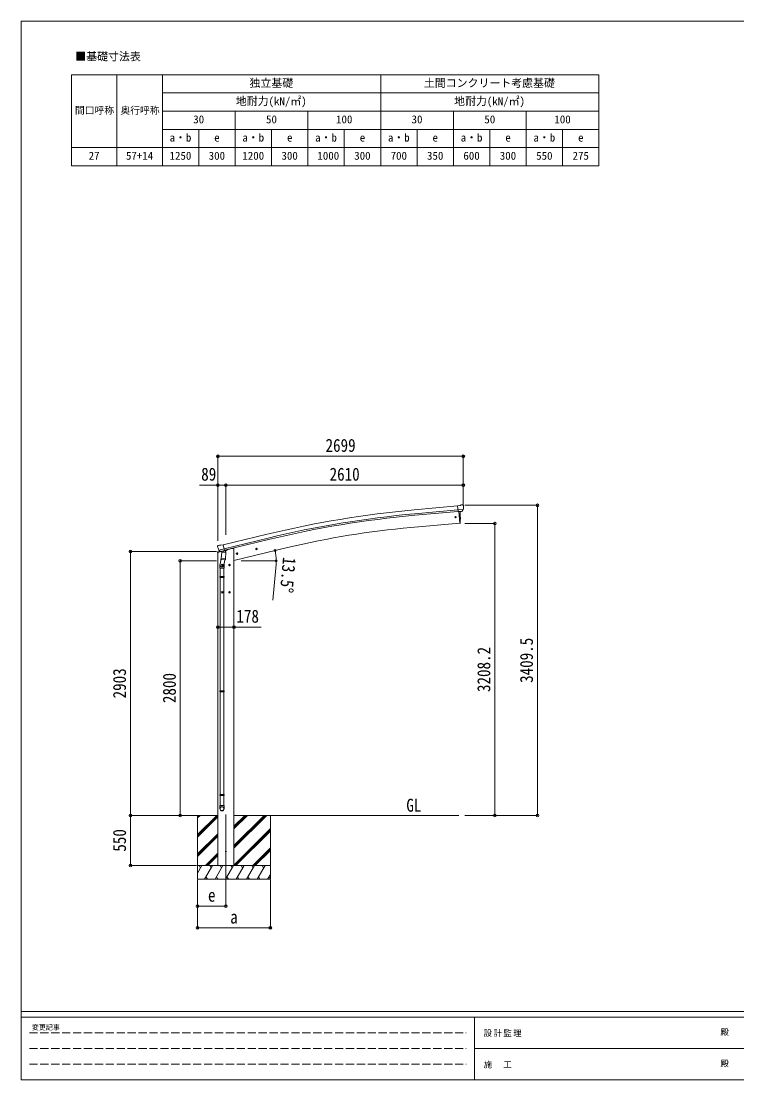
# Model space of a CAD drawing. Units: millimetres at full size, sheet at 1:30. Extents: x -8385 to 8479, y -5853 to 5787.
# Drawn here: x -8385 to -518, y -5853 to 5787 of the extents above; entities that cross this region are included whole.
import ezdxf
from ezdxf.enums import TextEntityAlignment as Align

# ---------------------------------------------------------------- set-up
doc = ezdxf.new("R2010")
doc.units = ezdxf.units.MM
doc.header["$LTSCALE"] = 30
doc.header["$PDMODE"] = 32
doc.header["$PDSIZE"] = 30
doc.linetypes.add('DASHED3', pattern=[4, 3, -1])
for name, color, linetype, lineweight in [('0-0_0', 7, 'Continuous', 9), ('0-1_本体', 4, 'Continuous', 9), ('0-2_部品', 7, 'Continuous', 9), ('0-8_PARTS2', 2, 'Continuous', 9), ('0-A_寸法', 6, 'Continuous', 9), ('0-F_PARTS1', 7, 'Continuous', 18), ('F-0_240', 7, 'Continuous', 9)]:
    doc.layers.add(name, color=color, linetype=linetype, lineweight=lineweight)
doc.styles.add('ＭＳ ゴシック', font='')
doc.styles.get('ＭＳ ゴシック').set_extended_font_data('MS Gothic')

msp = doc.modelspace()

# ---------------------------------------------------------------- linework, layer by layer
at = {"layer": '0-0_0', "color": 6}
for p, q in [((-2710.48, -2945.47), (-2710.48, 464.03)), ((-3179.49, 262.73), (-3179.49, -2945.47))]:
    msp.add_line(p, q, dxfattribs=at)
at = {"layer": '0-0_0'}
for p, q in [((-6820.16, -2945.47), (-6223.82, -2945.47)), ((-6446.07, -2945.47), (-6446.07, -3645.47)), ((-6446.07, -3156.7), (-6234.84, -2945.47)), ((-6446.07, -2972.85), (-6418.69, -2945.47)), ((-6446.07, -2958.71), (-6432.83, -2945.47)), ((-6446.07, -3170.84), (-6223.82, -2948.59)), ((-6446.07, -3184.98), (-6223.82, -2962.74)), ((-6045.82, -2945.47), (-3573.59, -2945.47)), ((-6045.82, -3305.23), (-5686.06, -2945.47)), ((-6045.82, -3276.95), (-5714.34, -2945.47)), ((-6045.82, -3291.09), (-5700.2, -2945.47)), ((-6045.82, -3093.1), (-5898.19, -2945.47)), ((-6045.82, -3078.96), (-5912.33, -2945.47)), ((-6045.82, -3064.82), (-5926.48, -2945.47)), ((-5646.07, -2945.47), (-5646.07, -3645.47)), ((-6052.22, -3495.47), (-5646.07, -3089.33)), ((-6038.07, -3495.47), (-5646.07, -3103.48)), ((-6023.93, -3495.47), (-5646.07, -3117.62)), ((-6446.07, -3368.83), (-6223.82, -3146.58)), ((-6446.07, -3382.97), (-6223.82, -3160.73)), ((-6446.07, -3397.12), (-6223.82, -3174.87)), ((-6360.58, -3495.47), (-6223.82, -3358.71)), ((-6346.44, -3495.47), (-6223.82, -3372.86)), ((-5840.08, -3495.47), (-5646.07, -3301.46)), ((-5825.94, -3495.47), (-5646.07, -3315.61)), ((-5811.8, -3495.47), (-5646.07, -3329.75)), ((-6332.3, -3495.47), (-6223.82, -3387)), ((-5646.07, -3495.47), (-6446.07, -3495.47)), ((-6446.07, -3579.3), (-6397.67, -3495.47)), ((-6412.68, -3521.45), (-6427.68, -3495.47)), ((-6368.81, -3645.47), (-6282.21, -3495.47)), ((-6297.21, -3521.45), (-6312.21, -3495.47)), ((-6253.34, -3645.47), (-6166.74, -3495.47)), ((-6181.74, -3521.45), (-6196.74, -3495.47)), ((-6137.87, -3645.47), (-6051.27, -3495.47)), ((-6066.27, -3521.45), (-6081.27, -3495.47)), ((-6022.4, -3645.47), (-5935.8, -3495.47)), ((-5950.8, -3521.45), (-5965.8, -3495.47)), ((-5906.93, -3645.47), (-5820.32, -3495.47)), ((-5850.33, -3495.47), (-5835.33, -3521.45)), ((-5791.46, -3645.47), (-5704.85, -3495.47)), ((-5719.86, -3521.45), (-5734.86, -3495.47)), ((-5675.99, -3645.47), (-5646.07, -3593.66)), ((-6446.07, -3645.47), (-5646.07, -3645.47)), ((-6353.81, -3619.49), (-6338.81, -3645.47)), ((-6238.34, -3619.49), (-6223.34, -3645.47)), ((-6122.87, -3619.49), (-6107.87, -3645.47)), ((-6007.4, -3619.49), (-5992.4, -3645.47)), ((-5891.93, -3619.49), (-5876.93, -3645.47)), ((-5776.46, -3619.49), (-5761.46, -3645.47)), ((-5660.99, -3619.49), (-5645.99, -3645.47))]:
    msp.add_line(p, q, dxfattribs=at)
at = {"layer": '0-1_本体'}
for p, q in [((-3587.52, 457.23), (-4065.03, 414.03)), ((-3583.75, 414.23), (-4061.14, 371.04)), ((-3582.29, 397.46), (-4059.62, 354.27)), ((-3575.05, 395.07), (-3563.8, 266.47)), ((-3563.8, 266.47), (-4101.74, 219.4)), ((-6164.35, 28.41), (-5681.48, 145.9)), ((-6154.28, -13.56), (-5671.27, 103.91)), ((-6150.35, -29.93), (-5667.29, 87.55)), ((-6223.82, -3491.74), (-6223.82, -55.18)), ((-6121.83, -24.22), (-6069.82, -11.74)), ((-6045.82, -11.74), (-6069.82, -11.74)), ((-6045.82, -11.74), (-6045.82, -3491.74)), ((-5457.74, -0.55), (-6045.8, -141.73))]:
    msp.add_line(p, q, dxfattribs=at)
at = {"layer": '0-1_本体', "color": 6}
msp.add_line((-6045.82, -875.65), (-6223.82, -875.65), dxfattribs=at)
at = {"layer": '0-1_本体'}
for centre, radius, start, end in [((-3068.9, -10595.98), 11054.98, 95.16866, 103.66973), ((-3068.9, -10595.98), 11011.82, 95.16974, 103.66973), ((-3068.9, -10595.98), 10994.98, 95.16974, 103.66973), ((-3302.73, -8996.25), 9250.23, 94.95525, 103.47191)]:
    msp.add_arc(centre, radius, start, end, dxfattribs=at)
at = {"layer": '0-2_部品'}
for p, q in [((-3561.11, 461.44), (-3549.4, 468.21)), ((-3534.49, 469.8), (-3548.16, 468.6)), ((-3525.36, 464.04), (-3530.84, 468.65)), ((-3561.11, 461.44), (-3587.68, 459.12)), ((-3582.02, 394.46), (-3587.68, 459.12)), ((-3524.82, 419.16), (-3583.73, 414)), ((-3572.06, 395.33), (-3582.02, 394.46)), ((-3564, 268.74), (-3575.05, 395.07)), ((-3538.46, 398.27), (-3546.16, 397.6)), ((-3536.07, 399.67), (-3525.13, 418.61)), ((-3524.29, 462), (-3524.18, 460.66)), ((-3563.76, 265.97), (-3564, 268.74)), ((-3561.15, 266.36), (-3563.76, 265.97)), ((-6225.81, 12.83), (-6225.54, 11.68)), ((-6221.59, 21.41), (-6225.45, 15.11)), ((-6218.5, 23.66), (-6205.31, 26.82)), ((-6190.76, 24.15), (-6204.02, 26.85)), ((-6190.76, 24.15), (-6164.82, 30.37)), ((-6226.39, -55.79), (-6183.36, -45.46)), ((-6226.39, -48.9), (-6226.39, -55.79)), ((-6197.93, -39.71), (-6224.09, -45.99)), ((-6211.76, -27.47), (-6154.25, -13.67)), ((-6194.91, -42.38), (-6211.28, -27.89)), ((-6183.31, -91.9), (-6199.23, -188.07)), ((-6192.2, -42.95), (-6184.68, -41.15)), ((-6191.36, -42.84), (-6189.83, -42.48)), ((-6189.83, -42.48), (-6153.13, -33.66)), ((-6187.99, -42.7), (-6188.04, -43.45)), ((-6187.29, -44.49), (-6161.47, -50.92)), ((-6180.37, -49.83), (-6185.05, -116.67)), ((-6134.68, -53.03), (-6180.37, -49.83)), ((-6178.6, -46.65), (-6178.83, -49.94)), ((-6159.08, -35.49), (-6160.1, -50.1)), ((-6153.13, -33.66), (-6151.6, -33.3)), ((-6150.04, -31.19), (-6149.1, -31.26)), ((-6149.1, -31.26), (-6135.79, -46.58)), ((-6144.8, -36.21), (-6125.67, -31.61)), ((-6139.36, -119.86), (-6134.68, -53.03)), ((-6135.79, -46.58), (-6136.23, -52.92)), ((-6121.83, -23), (-6121.83, -26.75)), ((-6022.25, -69.33), (-6002.8, -64.66)), ((-6017.69, -61.55), (-6019.83, -68.75)), ((-6010.4, -59.8), (-6017.69, -61.55)), ((-6010.19, -76.72), (-6014.86, -57.27)), ((-6005.23, -65.25), (-6010.4, -59.8)), ((-6007.36, -72.44), (-6005.23, -65.25)), ((-5808.32, -17.97), (-5788.87, -13.3)), ((-5803.76, -10.19), (-5805.89, -17.39)), ((-5796.46, -8.44), (-5803.76, -10.19)), ((-5796.26, -25.36), (-5800.93, -5.91)), ((-5791.3, -13.88), (-5796.46, -8.44)), ((-5793.43, -21.08), (-5791.3, -13.88)), ((-6201.38, -225.23), (-6201.38, -190.88)), ((-6155.38, -225.23), (-6201.38, -225.23)), ((-6199.38, -225.23), (-6199.38, -319.23)), ((-6185.9, -129.14), (-6185.03, -116.67)), ((-6185.51, -130.49), (-6185.51, -130.49)), ((-6139.36, -119.86), (-6185.05, -116.67)), ((-6164.82, -191.98), (-6184.82, -191.98)), ((-6184.06, -131.27), (-6142.36, -134.19)), ((-6174.82, -184.47), (-6181.32, -188.22)), ((-6181.32, -188.22), (-6181.32, -195.73)), ((-6181.32, -195.73), (-6174.82, -199.48)), ((-6174.82, -201.98), (-6174.82, -181.98)), ((-6168.32, -188.22), (-6174.82, -184.47)), ((-6147.79, -133.81), (-6158.52, -197.4)), ((-6157.38, -225.23), (-6157.38, -319.23)), ((-6155.38, -190.58), (-6155.38, -225.23)), ((-6139.37, -119.86), (-6140.26, -132.56)), ((-6084.82, -191.98), (-6104.82, -191.98)), ((-6094.82, -184.47), (-6101.32, -188.22)), ((-6101.32, -188.22), (-6101.32, -195.73)), ((-6101.32, -195.73), (-6094.82, -199.48)), ((-6094.82, -201.98), (-6094.82, -181.98)), ((-6088.32, -188.22), (-6094.82, -184.47)), ((-6201.38, -321.23), (-6200.38, -319.23)), ((-6155.38, -321.23), (-6201.38, -321.23)), ((-6155.38, -329.23), (-6201.38, -329.23)), ((-6156.38, -319.23), (-6200.38, -319.23)), ((-6156.38, -331.23), (-6200.38, -331.23)), ((-6199.38, -331.23), (-6199.38, -1575.42)), ((-6157.38, -331.23), (-6157.38, -1575.42)), ((-6155.38, -321.23), (-6156.38, -319.23)), ((-6155.38, -329.23), (-6156.38, -331.23)), ((-6155.38, -321.23), (-6155.38, -329.23)), ((-6164.82, -491.98), (-6184.82, -491.98)), ((-6174.82, -484.47), (-6181.32, -488.22)), ((-6181.32, -488.22), (-6181.32, -495.73)), ((-6181.32, -495.73), (-6174.82, -499.48)), ((-6174.82, -501.98), (-6174.82, -481.98)), ((-6168.32, -488.22), (-6174.82, -484.47)), ((-6084.82, -491.98), (-6104.82, -491.98)), ((-6094.82, -484.47), (-6101.32, -488.22)), ((-6101.32, -488.22), (-6101.32, -495.73)), ((-6101.32, -495.73), (-6094.82, -499.48)), ((-6094.82, -501.98), (-6094.82, -481.98)), ((-6088.32, -488.22), (-6094.82, -484.47)), ((-6201.38, -1577.42), (-6200.38, -1575.42)), ((-6155.38, -1577.42), (-6201.38, -1577.42)), ((-6155.38, -1585.42), (-6201.38, -1585.42)), ((-6156.38, -1575.42), (-6200.38, -1575.42)), ((-6156.38, -1587.42), (-6200.38, -1587.42)), ((-6199.38, -1587.42), (-6199.38, -2715.61)), ((-6157.38, -1587.42), (-6157.38, -2715.61)), ((-6155.38, -1577.42), (-6156.38, -1575.42)), ((-6155.38, -1585.42), (-6156.38, -1587.42)), ((-6155.38, -1577.42), (-6155.38, -1585.42)), ((-6201.38, -2717.61), (-6200.38, -2715.61)), ((-6155.38, -2717.61), (-6201.38, -2717.61)), ((-6155.38, -2725.61), (-6201.38, -2725.61)), ((-6156.38, -2715.61), (-6200.38, -2715.61)), ((-6156.38, -2727.61), (-6200.38, -2727.61)), ((-6199.38, -2727.61), (-6199.38, -2837.61)), ((-6157.38, -2727.61), (-6157.38, -2837.61)), ((-6155.38, -2717.61), (-6156.38, -2715.61)), ((-6155.38, -2725.61), (-6156.38, -2727.61)), ((-6155.38, -2717.61), (-6155.38, -2725.61)), ((-6201.38, -2871.75), (-6201.38, -2837.61)), ((-6155.38, -2837.61), (-6201.38, -2837.61)), ((-6155.38, -2871.75), (-6155.38, -2837.61))]:
    msp.add_line(p, q, dxfattribs=at)
for points in [[(-3572.06, 395.33), (-3571.79, 395.26), (-3546.42, 397.48), (-3546.16, 397.6)], [(-3558.6, 269.19), (-3557.76, 294.82), (-3557.57, 321.32), (-3558.04, 347.8), (-3559.18, 374.28), (-3560.68, 396.23)], [(-3524.74, 419.79), (-3525.03, 418.8), (-3525.13, 418.61)], [(-6159.4, -35.08), (-6149.67, -32.74), (-6164.82, 30.37)], [(-6212.03, -26.9), (-6211.44, -27.74), (-6211.28, -27.89)], [(-6159.4, -35.08), (-6159.63, -35.23), (-6184.4, -41.17), (-6184.68, -41.15)], [(-6019.83, -68.75), (-6014.66, -74.19), (-6007.36, -72.44)], [(-5805.89, -17.39), (-5800.73, -22.83), (-5793.43, -21.08)], [(-6174.82, -199.48), (-6168.32, -195.73), (-6168.32, -188.22)], [(-6094.82, -199.48), (-6088.32, -195.73), (-6088.32, -188.22)], [(-6201.38, -321.23), (-6201.38, -329.23), (-6200.38, -331.23)], [(-6174.82, -499.48), (-6168.32, -495.73), (-6168.32, -488.22)], [(-6094.82, -499.48), (-6088.32, -495.73), (-6088.32, -488.22)], [(-6201.38, -1577.42), (-6201.38, -1585.42), (-6200.38, -1587.42)], [(-6201.38, -2717.61), (-6201.38, -2725.61), (-6200.38, -2727.61)]]:
    msp.add_lwpolyline(points, dxfattribs=at)
for centre, radius in [((-3609.83, 333.61), 6.5), ((-6012.53, -67), 8.5), ((-6012.53, -67), 7.7), ((-6012.53, -67), 6.5), ((-5798.59, -15.64), 8.5), ((-5798.59, -15.64), 7.7), ((-5798.59, -15.64), 6.5), ((-6174.82, -191.98), 8.5), ((-6174.82, -191.98), 7.7), ((-6174.82, -191.98), 6.5), ((-6094.82, -191.98), 8.5), ((-6094.82, -191.98), 7.7), ((-6094.82, -191.98), 6.5), ((-6174.82, -491.98), 8.5), ((-6174.82, -491.98), 7.7), ((-6174.82, -491.98), 6.5), ((-6094.82, -491.98), 8.5), ((-6094.82, -491.98), 7.7), ((-6094.82, -491.98), 6.5), ((-6134.82, -3341.74), 4.5)]:
    msp.add_circle(centre, radius, dxfattribs=at)
for centre, radius, start, end in [((-3547.9, 465.61), 3, 95, 120), ((-3534.06, 464.81), 5, 50.00648, 94.99352), ((-3725.8, 443.02), 202.4, 353.4085, 5), ((-3561.59, 269.33), 3, 278.50322, 357.46219), ((-6028.73, 58.93), 202.4, 193.5, 205.09125), ((-6217.33, 18.8), 5, 103.5, 148.5), ((-6204.61, 23.91), 3, 78.5, 103.5), ((-6223.39, -48.9), 3, 103.5, 180), ((-6191.48, -42.36), 0.5, 248.23754, 283.5), ((-6188.49, -42.67), 0.5, 356, 103.5), ((-6187.05, -43.52), 1, 176, 256), ((-6161.12, -49.95), 1.03, 250.03897, 351.96569), ((-6158.48, -35.57), 0.604, 100.59842, 172.20595), ((-6151.71, -32.81), 0.5, 283.5, 318.76246), ((-6126.83, -26.75), 5, 283.5, 0), ((-6171.38, -190.88), 30, 177.45142, 180), ((-6183.96, -129.31), 1.95, 175.04017, 217.47766), ((-6183.92, -129.28), 2, 217.40962, 266), ((-6142.22, -132.19), 2, 266, 349.46843)]:
    msp.add_arc(centre, radius, start, end, dxfattribs=at)
for centre, major_axis, ratio, start_param, end_param in [((-3519.97, 466.05), (-15.35, 3.44), 0.101033, 5.97514262, 5.97537366), ((-3538.72, 401.26), (1.62, -2.54), 0.997631, 5.80419048, 5.89294842), ((-3538.79, 401.37), (-3.5, 2.17), 0.650902, 2.11455212, 2.18736272), ((-3538.67, 401.18), (1.62, -2.54), 0.997631, 5.96575902, 6.76218013), ((-3527.29, 461.75), (2.71, -1.31), 0.997474, 0.53665673, 1.32256522), ((-6222.89, 13.55), (-1.57, -2.57), 0.99628, 4.71238898, 5.49965061), ((-6192.92, -40.13), (-0.73, -2.92), 0.997631, 5.80419048, 6.60061159), ((-6192.86, -39.9), (2.63, 3.16), 0.650902, 4.09582259, 4.16863319), ((-6192.89, -40.03), (-0.73, -2.92), 0.997631, 0.39023689, 0.47899483), ((-6178.38, -190.58), (23, 0), 0.996195, 2.55602575, 6.56630284), ((-6178.38, -190.58), (21, 0), 0.996195, 2.93491471, 5.95123941), ((-6178.38, -2870.01), (-23, 0), 0.996195, 3.14159265, 6.28318531), ((-6178.38, -2871.75), (-23, 0), 0.996195, 3.14159265, 6.28318531), ((-6178.38, -2871.75), (0, -23.43), 0.981806, 4.71238898, 7.85398163)]:
    msp.add_ellipse(centre, major_axis=major_axis, ratio=ratio, start_param=start_param, end_param=end_param, dxfattribs=at)
msp.add_ellipse((-6178.38, -2871.75), major_axis=(21, 0), ratio=0.996195, dxfattribs=at)
at = {"layer": '0-8_PARTS2'}
msp.add_line((-6134.82, -2936.26), (-6134.82, -3695.47), dxfattribs=at)
at = {"layer": '0-A_寸法'}
for p, q in [((-6223.82, 1002.89), (-3524.82, 1002.89)), ((-3524.82, 1002.89), (-3524.82, 686.27)), ((-6223.82, 686.27), (-6223.82, 74.04)), ((-6223.82, 686.27), (-6134.82, 686.27)), ((-6134.82, 686.27), (-6134.82, 138.41)), ((-6134.82, 686.27), (-3524.82, 686.27)), ((-3524.82, 686.27), (-3524.82, 457.26)), ((-2710.48, 464.03), (-3508.32, 464.03)), ((-3179.49, 262.73), (-3508.32, 262.73)), ((-7184.4, -42.47), (-6239.32, -42.47)), ((-7184.4, -2945.47), (-7184.4, -42.47)), ((-6636.43, -145.47), (-6239.32, -145.47)), ((-6636.43, -2945.47), (-6636.43, -145.47)), ((-5967.32, -145.47), (-5580.47, -145.47)), ((-5583.32, -187.93), (-5617.69, -580.43)), ((-6045.82, -875.65), (-5745.82, -875.65)), ((-7184.4, -2945.47), (-6456.29, -2945.47)), ((-7184.4, -3495.47), (-7184.4, -2945.47)), ((-3179.49, -2945.47), (-3508.32, -2945.47)), ((-2710.48, -2945.47), (-3179.49, -2945.47)), ((-7184.4, -3495.47), (-6456.29, -3495.47)), ((-6446.07, -4181.84), (-6446.07, -3652.89)), ((-6446.07, -3941.86), (-6446.07, -3652.89)), ((-6134.82, -3941.86), (-6134.82, -3652.89)), ((-5646.07, -4181.84), (-5646.07, -3652.89)), ((-6134.82, -3941.86), (-6446.07, -3941.86)), ((-6446.07, -4181.84), (-5646.07, -4181.84))]:
    msp.add_line(p, q, dxfattribs=at)
msp.add_lwpolyline([(-6223.82, 1002.89), (-6223.82, 686.27), (-6423.82, 686.27)], dxfattribs=at)
for centre in [(-5594.92, -31.82), (-5581.47, -145.47)]:
    msp.add_circle(centre, 10.62, dxfattribs=at)
for start, end in [(0, 13.5), (354.99678, 0)]:
    msp.add_arc((-6068.32, -145.47), 486.86, start, end, dxfattribs=at)
for p in [(-6223.82, 1002.89), (-3524.82, 1002.89), (-6223.82, 686.27), (-6134.82, 686.27), (-3524.82, 686.27), (-2710.48, 464.03), (-3179.49, 262.73), (-7184.4, -42.47), (-6636.43, -145.47), (-6223.82, -875.65), (-6045.82, -875.65), (-7184.4, -2945.47), (-6636.43, -2945.47), (-3179.49, -2945.47), (-2710.48, -2945.47), (-7184.4, -3495.47), (-6446.07, -3941.86), (-6134.82, -3941.86), (-6446.07, -4181.84), (-5646.07, -4181.84)]:
    msp.add_point(p, dxfattribs=at)
at = {"layer": '0-F_PARTS1'}
for p, q in [((-7833.23, 5197.73), (-2033.23, 5197.73)), ((-7833.23, 5197.73), (-7833.23, 4197.73)), ((-7333.23, 5197.73), (-7333.23, 4197.73)), ((-4433.23, 5197.73), (-4433.23, 4197.73)), ((-6833.23, 4997.73), (-2033.23, 4997.73)), ((-6833.23, 4797.73), (-2033.23, 4797.73)), ((-3633.23, 4797.73), (-3633.23, 4197.73)), ((-6833.23, 4597.73), (-2033.23, 4597.73)), ((-3233.23, 4597.73), (-3233.23, 4197.73)), ((-2433.23, 4597.73), (-2433.23, 4197.73))]:
    msp.add_line(p, q, dxfattribs=at)
for points in [[(-6833.23, 5197.73), (-6833.23, 4997.73), (-6833.23, 4397.73), (-6833.23, 4197.73)], [(-2033.23, 5197.73), (-2033.23, 4597.73), (-2033.23, 4197.73)], [(-6033.23, 4797.73), (-6033.23, 4597.73), (-6033.23, 4197.73)], [(-5233.23, 4797.73), (-5233.23, 4597.73), (-5233.23, 4197.73)], [(-2833.23, 4797.73), (-2833.23, 4397.73), (-2833.23, 4197.73)], [(-6433.23, 4597.73), (-6433.23, 4397.73), (-6433.23, 4197.73)], [(-5633.23, 4597.73), (-5633.23, 4397.73), (-5633.23, 4197.73)], [(-4833.23, 4597.73), (-4833.23, 4397.73), (-4833.23, 4197.73)], [(-4033.23, 4597.73), (-4033.23, 4397.73), (-4033.23, 4197.73)], [(-7833.23, 4397.73), (-6833.23, 4397.73), (-2033.23, 4397.73)], [(-7833.23, 4197.73), (-7333.23, 4197.73), (-4433.23, 4197.73), (-2833.23, 4197.73), (-2033.23, 4197.73)]]:
    msp.add_lwpolyline(points, dxfattribs=at)
at = {"layer": 'F-0_240', "color": 5}
for p, q in [((-8385.45, 5787.34), (-8385.45, -5852.66)), ((-8385.45, 5787.34), (8054.55, 5787.34)), ((-8385.45, -5102.66), (8054.55, -5102.66)), ((-8385.45, -5162.66), (5387.79, -5162.66)), ((-3402.21, -5162.66), (-3402.21, -5852.66)), ((-3402.21, -5507.66), (2747.79, -5507.66)), ((-8385.45, -5852.66), (8054.55, -5852.66))]:
    msp.add_line(p, q, dxfattribs=at)
at = {"layer": 'F-0_240', "color": 4, "linetype": 'DASHED3'}
for p, q in [((-8295.46, -5335.16), (-3492.21, -5335.16)), ((-8295.46, -5507.66), (-3492.21, -5507.66)), ((-8295.46, -5680.16), (-3492.21, -5680.16))]:
    msp.add_line(p, q, dxfattribs=at)

# ---------------------------------------------------------------- texts
at = {"layer": '0-0_0', "style": 'ＭＳ ゴシック', "width": 0.85}
msp.add_text('GL', height=143, dxfattribs=at).set_placement((-4151.13, -2947.91), align=Align.BOTTOM_LEFT)
at = {"layer": '0-A_寸法', "color": 7, "style": 'ＭＳ ゴシック', "width": 0.85}
for s, p in [('2699', (-5039.32, 1008.89)), ('89', (-6406.32, 692.27)), ('2610', (-4994.82, 692.27)), ('178', (-6019.57, -869.65)), ('e', (-6331.7, -3936.86)), ('a', (-6087.32, -4176.84))]:
    msp.add_text(s, height=143, dxfattribs=at).set_placement(p, align=Align.BOTTOM_LEFT)
for s, rotation, p in [('13.5°', 264.997, (-5549.11, -98.07)), ('3409.5', 90, (-2716.48, -1488.22)), ('3208.2', 90, (-3185.49, -1588.87)), ('2903', 90, (-7190.4, -1658.97)), ('2800', 90, (-6642.43, -1710.47)), ('550', 90, (-7190.4, -3344.22))]:
    msp.add_text(s, height=143, rotation=rotation, dxfattribs=at).set_placement(p, align=Align.BOTTOM_LEFT)
at = {"layer": '0-F_PARTS1', "style": 'ＭＳ ゴシック'}
for s, height, p in [('■基礎寸法表', 87.98, (-7790.43, 5328.75)), ('独立基礎', 87.98, (-5874.89, 5037.31)), ('土間コンクリート考慮基礎', 87.98, (-3958.23, 5037.31)), ('地耐力(kN/㎡)', 87.98, (-6025.94, 4837.31)), ('地耐力(kN/㎡)', 87.98, (-3625.94, 4837.31)), ('間口呼称', 76.98, (-7794.89, 4744.81)), ('奥行呼称', 76.98, (-7294.89, 4744.81)), ('30', 87.98, (-6493.64, 4637.31)), ('50', 87.98, (-5693.64, 4637.31)), ('100', 87.98, (-4923.85, 4637.31)), ('30', 87.98, (-4093.64, 4637.31)), ('50', 87.98, (-3293.64, 4637.31)), ('100', 87.98, (-2523.85, 4637.31)), ('a・b', 87.98, (-6754.06, 4437.31)), ('a・b', 87.98, (-5954.06, 4437.31)), ('a・b', 87.98, (-5154.06, 4437.31)), ('a・b', 87.98, (-4354.06, 4437.31)), ('a・b', 87.98, (-3554.06, 4437.31)), ('a・b', 87.98, (-2754.06, 4437.31)), ('e', 87.98, (-6263.44, 4437.31)), ('e', 87.98, (-5463.44, 4437.31)), ('e', 87.98, (-4663.44, 4437.31)), ('e', 87.98, (-3863.44, 4437.31)), ('e', 87.98, (-3063.44, 4437.31)), ('e', 87.98, (-2263.44, 4437.31)), ('27', 87.98, (-7643.64, 4237.31)), ('57+14', 87.98, (-7233.64, 4237.31)), ('1250', 87.98, (-6754.06, 4237.31)), ('300', 87.98, (-6323.85, 4237.31)), ('1200', 87.98, (-5954.06, 4237.31)), ('300', 87.98, (-5523.85, 4237.31)), ('1000', 87.98, (-5128.85, 4237.31)), ('300', 87.98, (-4723.85, 4237.31)), ('700', 87.98, (-4323.85, 4237.31)), ('350', 87.98, (-3923.85, 4237.31)), ('600', 87.98, (-3523.85, 4237.31)), ('300', 87.98, (-3123.85, 4237.31)), ('550', 87.98, (-2723.85, 4237.31)), ('275', 87.98, (-2323.85, 4237.31))]:
    msp.add_text(s, height=height, dxfattribs=at).set_placement(p, align=Align.BOTTOM_LEFT)
at = {"layer": 'F-0_240', "style": 'ＭＳ ゴシック'}
for s, height, p in [('変更記事', 54.99, (-8268.23, -5320.16)), ('殿', 65.98, (-697.92, -5380.16)), ('殿', 65.98, (-697.92, -5725.16))]:
    msp.add_text(s, height=height, dxfattribs=at).set_placement(p, align=Align.BOTTOM_LEFT)
at = {"layer": 'F-0_240', "char_height": 65.98, "attachment_point": 7, "style": 'ＭＳ ゴシック'}
for s, insert in [('\\T1.17;設計監理', (-3300.89, -5380.16)), ('\\T1.17;施\u3000工', (-3300.89, -5725.16))]:
    msp.add_mtext(s, dxfattribs=dict(at, insert=insert))

doc.saveas('drawing.dxf')
